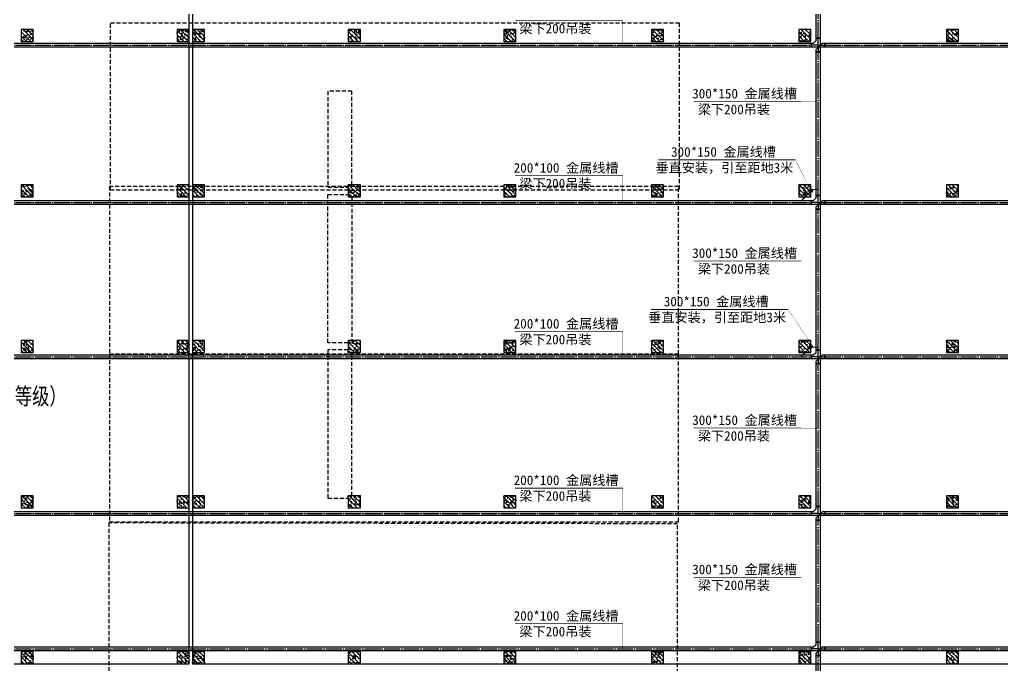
# Model space of a CAD drawing. Header units: millimetres. Extents: x -633009578 to 5705885, y -633235091 to 2571734.
# Drawn here: x 4095545 to 4156836, y 2128035 to 2168315 of the extents above; entities that cross this region are included whole.
import ezdxf

# ---------------------------------------------------------------- set-up
doc = ezdxf.new("R2010")
doc.units = ezdxf.units.MM
doc.header["$LTSCALE"] = 1000
doc.header["$MEASUREMENT"] = 0
for name, pattern in [('DASHED2', [0.375, 0.25, -0.125]), ('DOTE', [2.4200000000000004, 2, -0.2, 0.02, -0.2]), ('HIDDEN', [0.375, 0.25, -0.125])]:
    doc.linetypes.add(name, pattern=pattern)
doc.layers.get('0').update_dxf_attribs({"color": 9})
for name, color, linetype in [('A-ABOV(投影线)', 154, 'HIDDEN'), ('A-COLUM(柱)', 255, 'Continuous'), ('A-FLOR(看线)', 8, 'Continuous'), ('A-TEXT(房间)', 243, 'Continuous'), ('电-弱电平面-箭头', 3, 'Continuous'), ('电-强电平面-线缆', 3, 'Continuous'), ('电-桥架', 4, 'Continuous'), ('设备-箱柜', 3, 'Continuous')]:
    doc.layers.add(name, color=color, linetype=linetype)
doc.styles.add('_TCH', font='simhei.ttf', dxfattribs={"width": 0.75, "bigfont": 'hztxt.shx'})
doc.styles.add('ELEC-DIM', font='simhei.ttf')
doc.styles.add('IDQSTYLE', font='simhei.ttf', dxfattribs={"width": 0.707, "bigfont": 'hztxt.shx'})

# ---------------------------------------------------------------- blocks, each defined once
blk = doc.blocks.new('*X3')
at = {"color": 0, "linetype": 'Continuous'}
for p, q in [((192.587376364835, 446.7215535232801), (193.8713933576327, 448.0055705160779)), ((192.6509968705344, 446.3609099602676), (194.2320369206452, 447.9419500103785)), ((192.6864539319484, 447.2448951591055), (193.3480517218074, 447.9064929489645)), ((192.7889704286661, 446.0746194496875), (194.5183274312254, 447.8039764522467)), ((192.9823694457329, 445.8437543980423), (194.7491924828706, 447.61057743518)), ((193.2275231399996, 445.664644023597), (194.9283028573159, 447.3654237409133)), ((193.5311577474, 445.5440145622856), (195.0489323186273, 447.0617891335129)), ((193.9202347052458, 445.5088274514194), (195.0841194294935, 446.6727121756671)), ((194.6075199946775, 445.7718486721392), (194.8210982087737, 445.9854268862354))]:
    blk.add_line(p, q, dxfattribs=at)
blk = doc.blocks.new('HC001442')
at = {"color": 0, "linetype": 'Continuous'}
blk.add_line((2.614797267597169e-12, -0.0577611932696982), (-3.1054929004722, -3.232738715066034), dxfattribs=at)
blk.add_lwpolyline([(-3.1054929004722, -3.232738715066034, 0.8, 0, 0), (-5.057392361375946, -5.119309791709952, 0, 0, 0)], format="xyseb", dxfattribs=at)
blk.add_circle((0, 0), 0.625, dxfattribs=at)
at = {"color": 0, "linetype": 'Continuous', "xscale": 0.5, "yscale": 0.5, "zscale": 0.5}
blk.add_blockref('*X3', (-96.91845018383279, -223.3780232566237), dxfattribs=at)
at = {"color": 0, "style": 'IDQSTYLE', "width": 0.7}
blk.add_attdef('PSFHATT', (2.62500001, -5.119309791709952), '', height=2.5, dxfattribs=at)
blk = doc.blocks.new('_FZH')
h = blk.add_hatch()
h.set_pattern_fill('钢筋混凝土', color=256, scale=0.1, style=0)
h.set_pattern_definition([(45, (0, 0), (-0.1767766952966369, 0.1767766952966369), []), (50, (0, 0), (0.7172601826007535, -0.06275213498259512), [0.07500000000000001, -0.8250000000000001]), (355, (0, 0), (-0.138751333613, 0.7521921337000119), [0.06, -0.66]), (100.4514, (0.05977168000000001, -0.00522934), (0.5785093817140216, 0.6894395420609536), [0.06374019, -0.701142112]), (46.1842, (0, 0.2), (1.067241048625645, -0.1655190143290181), [0.1125, -1.2375]), (96.6356, (0.088936745, 0.186206693), (0.9346627055487033, 0.9741178709004418), [0.095610288, -1.051713]), (351.1842, (0, 0.2), (0.9346619451336272, 0.9741186009253247), [0.09000000000000001, -0.9900000000000001]), (21, (0.1, 0.15), (0.5969070521184617, -0.4026188906653388), [0.07500000000000001, -0.8250000000000001]), (326, (0.1, 0.15), (0.2433153319215824, 0.7251500450468529), [0.06, -0.66]), (71.4514, (0.149742233, 0.116448394), (0.84022262858149, 0.3225304967099524), [0.06374019, -0.701142112]), (37.50000000000001, (0, 0), (0.01215985531729062, 0.3328938538313115), [0, -0.652, 0, -0.67, 0, -0.6625000000000001]), (7.499999999999999, (0, 0), (0.2630695374421486, 0.3944117118823603), [0, -0.382, 0, -0.637, 0, -0.2525]), (-32.5, (-0.223, 0), (0.533822436172409, -0.02255487173437976), [0, -0.25, 0, -0.78, 0, -1.035]), (-42.5, (-0.323, 0), (0.5831861693423862, 0.1001049823323177), [0, -0.325, 0, -0.518, 0, -0.735])])
h.paths.add_polyline_path([(-0.5, -0.5), (0.5, -0.5), (0.5, 0.5), (-0.5, 0.5)])
blk.add_lwpolyline([(-0.5, -0.5), (0.5, -0.5), (0.5, 0.5), (-0.5, 0.5)], close=True)

msp = doc.modelspace()

# ---------------------------------------------------------------- linework, layer by layer
at = {"layer": 'A-ABOV(投影线)'}
for points in [[(4101206.181869012, 2168124.557215751), (4136679.862224406, 2168124.557215751), (4136679.862224406, 2157673.961400053), (4101206.181869012, 2157673.961400053)], [(4116044.99403178, 2157859.629172626), (4116044.99403178, 2158009.629047405), (4116269.99403178, 2158009.629148452), (4116269.99403178, 2163859.629172626), (4114769.99403178, 2163859.629172626), (4114769.99403178, 2157859.629172626)], [(4101156.181835701, 2147448.295096181), (4136630.348125871, 2147448.295096181), (4136630.348125871, 2157898.89091188), (4101156.181835701, 2157898.89091188)], [(4101156.181835701, 2136997.699280483), (4136635.229753599, 2136997.699280483), (4136635.229753599, 2147448.295096181), (4101156.181835701, 2147448.295096181)], [(4101107.015126877, 2126469.210807561), (4136573.072799208, 2126414.365937338), (4136573.072799208, 2136864.961753036), (4101107.015126877, 2136919.80662326)]]:
    msp.add_lwpolyline(points, close=True, dxfattribs=at)
for points in [[(4114769.994031779, 2148159.629196799), (4114769.99403178, 2157409.629172626), (4116044.99403178, 2157409.629172626), (4116044.99403178, 2157259.629297847), (4116269.99403178, 2157259.6291968), (4116269.99403178, 2151409.629172626), (4116269.99403178, 2148309.629172626), (4116044.99403178, 2148309.629071578), (4116044.99403178, 2148159.629196799), (4114769.994031779, 2148159.629196799)], [(4114769.994031779, 2147709.629148453), (4114769.99403178, 2138459.629172626), (4116044.99403178, 2138459.629172626), (4116044.99403178, 2138609.629047405), (4116269.99403178, 2138609.629148452), (4116269.99403178, 2144459.629172626), (4116269.99403178, 2147559.629172626), (4116044.99403178, 2147559.629273674), (4116044.99403178, 2147709.629148453), (4114769.994031779, 2147709.629148453)]]:
    msp.add_lwpolyline(points, dxfattribs=at)
at = {"layer": 'A-FLOR(看线)'}
for points in [[(4106119.994031765, 2128134.629172626), (4106119.994031782, 2195084.629172626)], [(4106319.994031766, 2195084.629172626), (4106319.994031766, 2128134.629172626)], [(4040069.99403178, 2128134.629172626), (4106119.994031765, 2128134.629172626)], [(4106319.994031766, 2128134.629172626), (4172369.99403178, 2128134.629172626)]]:
    msp.add_lwpolyline(points, dxfattribs=at)
at = {"layer": '电-强电平面-线缆', "color": 1, "linetype": 'Continuous', "const_width": 60}
for points in [[(4144940.357931647, 2157718.566167231), (4145390.492491936, 2157718.566167231)], [(4144977.177130272, 2147876.267639115), (4145339.061483918, 2147876.267639779)]]:
    msp.add_lwpolyline(points, dxfattribs=at)
at = {"layer": '电-桥架', "color": 5, "linetype": 'DOTE', "ltscale": 0.5}
for p, q in [((4145339.061448522, 2167157.823055513), (4145339.061432398, 2175940.805633994)), ((4078343.574241407, 2166732.823055513), (4144914.061449302, 2166732.823055513)), ((4145339.061449302, 2166732.823055513), (4144914.061449302, 2166732.823055513)), ((4145339.061449302, 2166732.823055513), (4145339.061448522, 2167157.823055513)), ((4145339.061449302, 2166732.823055513), (4145339.061450082, 2166307.823055513)), ((4145339.061449302, 2166732.823055513), (4145764.061449302, 2166732.823055513)), ((4145764.061449302, 2166732.823055513), (4172269.048692347, 2166732.823055513)), ((4145339.061466539, 2157343.086088762), (4145339.061450082, 2166307.823055513)), ((4078343.574259223, 2156918.086088762), (4144914.061467319, 2156918.086088762)), ((4145339.061467319, 2156918.086088762), (4144914.061467319, 2156918.086088762)), ((4145339.061467319, 2156918.086088762), (4145339.061466539, 2157343.086088762)), ((4145339.061467319, 2156918.086088762), (4145339.061468099, 2156493.086088762)), ((4145339.061467319, 2156918.086088762), (4145764.061467319, 2156918.086088762)), ((4145764.061467319, 2156918.086088762), (4172269.048692347, 2156918.086088762)), ((4145339.061484223, 2147710.103510283), (4145339.061468099, 2156493.086088762)), ((4145339.061485003, 2147285.103510283), (4145339.061484223, 2147710.103510283)), ((4078343.57427671, 2147285.103510283), (4144914.061485003, 2147285.103510283)), ((4145339.061485003, 2147285.103510283), (4144914.061485003, 2147285.103510283)), ((4145339.061485003, 2147285.103510283), (4145339.061485783, 2146860.103510283)), ((4145339.061485003, 2147285.103510283), (4145764.061485003, 2147285.103510283)), ((4145764.061485003, 2147285.103510283), (4172269.048692347, 2147285.103510283)), ((4145339.061502156, 2137940.8051406), (4145339.061485783, 2146860.103510283)), ((4145339.061502936, 2137515.8051406), (4145339.061502156, 2137940.8051406)), ((4078343.574294445, 2137515.8051406), (4144914.061502936, 2137515.8051406)), ((4145339.061502936, 2137515.8051406), (4144914.061502936, 2137515.8051406)), ((4145339.061502936, 2137515.8051406), (4145339.061503716, 2137090.8051406)), ((4145339.061502936, 2137515.8051406), (4145764.061502936, 2137515.8051406)), ((4145764.061502936, 2137515.8051406), (4172269.048692347, 2137515.8051406)), ((4145339.061517671, 2129489.395047395), (4145339.061503716, 2137090.8051406)), ((4145339.061518451, 2129064.395047395), (4145339.061517671, 2129489.395047395)), ((4078343.574309786, 2129064.395047395), (4144914.061518451, 2129064.395047395)), ((4145339.061518451, 2129064.395047395), (4144914.061518451, 2129064.395047395)), ((4145339.061518451, 2129064.395047395), (4145339.061519231, 2128639.395047395)), ((4145339.061518451, 2129064.395047395), (4145764.061518451, 2129064.395047395)), ((4145764.061518451, 2129064.395047395), (4172269.048692347, 2129064.395047395)), ((4145339.061539553, 2117569.399305051), (4145339.061519231, 2128639.395047395))]:
    msp.add_line(p, q, dxfattribs=at)
at = {"layer": '电-桥架', "color": 9, "linetype": 'DASHED2', "ltscale": 0.5}
for p, q in [((4145464.061448522, 2167157.823055742), (4145214.061448522, 2167157.823055282)), ((4145464.061466539, 2157343.086088991), (4145214.061466539, 2157343.086088531)), ((4145464.061484223, 2147710.103510513), (4145214.061484223, 2147710.103510052)), ((4145464.061502156, 2137940.80514083), (4145214.061502156, 2137940.80514037)), ((4145464.061517671, 2129489.395047624), (4145214.061517671, 2129489.395047164))]:
    msp.add_line(p, q, dxfattribs=at)
at = {"layer": '电-桥架', "ltscale": 0.5}
for points in [[(4145214.061448522, 2167157.823055282), (4145214.061432398, 2175940.805633763), (4145464.061432398, 2175940.805634223), (4145464.061448522, 2167157.823055742)], [(4145214.061466539, 2157343.086088531), (4145214.061450082, 2166307.823055282), (4145464.061450082, 2166307.823055742), (4145464.061466539, 2157343.086088991)], [(4145214.061484223, 2147710.103510052), (4145214.061468099, 2156493.086088531), (4145464.061468099, 2156493.086088991), (4145464.061484223, 2147710.103510513)], [(4145214.061502156, 2137940.80514037), (4145214.061485783, 2146860.103510052), (4145464.061485783, 2146860.103510513), (4145464.061502156, 2137940.80514083)], [(4145214.061517671, 2129489.395047164), (4145214.061503716, 2137090.80514037), (4145464.061503716, 2137090.80514083), (4145464.061517671, 2129489.395047624)], [(4145214.061539553, 2117569.399304821), (4145214.061519231, 2128639.395047164), (4145464.061519231, 2128639.395047624), (4145464.061539553, 2117569.399305281)]]:
    msp.add_lwpolyline(points, dxfattribs=at)
for points in [[(4144914.061449303, 2166607.823055513), (4078343.574241408, 2166607.823055513), (4078343.574241407, 2166857.823055513), (4144914.061449302, 2166857.823055513)], [(4145214.061450082, 2166307.823055282), (4145214.061449807, 2166457.823055282), (4145614.061449301, 2166857.823055512), (4145764.061449301, 2166857.823055512), (4145764.061449303, 2166607.823055512), (4145614.061449303, 2166607.823055512), (4145064.061449302, 2166607.823055512), (4144914.061449302, 2166607.823055512), (4144914.061449301, 2166857.823055512), (4145064.061449301, 2166857.823055512), (4145214.061448797, 2167007.823055282), (4145214.061448522, 2167157.823055282), (4145464.061448522, 2167157.823055742), (4145464.061448797, 2167007.823055742), (4145464.061449807, 2166457.823055742), (4145464.061450082, 2166307.823055742)], [(4172269.048692347, 2166607.823055513), (4145764.061449303, 2166607.823055513), (4145764.061449302, 2166857.823055513), (4172269.048692347, 2166857.823055513)], [(4144914.06146732, 2156793.086088762), (4078343.574259224, 2156793.086088762), (4078343.574259223, 2157043.086088762), (4144914.061467319, 2157043.086088762)], [(4145214.061468099, 2156493.086088531), (4145214.061467824, 2156643.086088531), (4145614.061467319, 2157043.086088761), (4145764.061467319, 2157043.086088761), (4145764.06146732, 2156793.086088761), (4145614.06146732, 2156793.086088761), (4145064.06146732, 2156793.086088761), (4144914.06146732, 2156793.086088761), (4144914.061467318, 2157043.086088761), (4145064.061467318, 2157043.086088761), (4145214.061466814, 2157193.086088531), (4145214.061466539, 2157343.086088531), (4145464.061466539, 2157343.086088991), (4145464.061466814, 2157193.086088991), (4145464.061467824, 2156643.086088991), (4145464.061468099, 2156493.086088991)], [(4172269.048692347, 2156793.086088762), (4145764.06146732, 2156793.086088762), (4145764.061467319, 2157043.086088762), (4172269.048692347, 2157043.086088762)], [(4145214.061485783, 2146860.103510052), (4145214.061485508, 2147010.103510052), (4145614.061485002, 2147410.103510282), (4145764.061485002, 2147410.103510282), (4145764.061485004, 2147160.103510282), (4145614.061485004, 2147160.103510282), (4145064.061485003, 2147160.103510282), (4144914.061485003, 2147160.103510282), (4144914.061485002, 2147410.103510282), (4145064.061485002, 2147410.103510282), (4145214.061484498, 2147560.103510052), (4145214.061484223, 2147710.103510052), (4145464.061484223, 2147710.103510513), (4145464.061484498, 2147560.103510513), (4145464.061485508, 2147010.103510513), (4145464.061485783, 2146860.103510513)], [(4144914.061485004, 2147160.103510283), (4078343.574276711, 2147160.103510283), (4078343.57427671, 2147410.103510283), (4144914.061485003, 2147410.103510283)], [(4172269.048692347, 2147160.103510283), (4145764.061485004, 2147160.103510283), (4145764.061485003, 2147410.103510283), (4172269.048692347, 2147410.103510283)], [(4145214.061503716, 2137090.80514037), (4145214.061503441, 2137240.80514037), (4145614.061502936, 2137640.8051406), (4145764.061502936, 2137640.8051406), (4145764.061502937, 2137390.8051406), (4145614.061502937, 2137390.8051406), (4145064.061502937, 2137390.8051406), (4144914.061502937, 2137390.8051406), (4144914.061502935, 2137640.8051406), (4145064.061502935, 2137640.8051406), (4145214.061502432, 2137790.80514037), (4145214.061502156, 2137940.80514037), (4145464.061502156, 2137940.80514083), (4145464.061502432, 2137790.80514083), (4145464.061503441, 2137240.80514083), (4145464.061503716, 2137090.80514083)], [(4144914.061502937, 2137390.8051406), (4078343.574294446, 2137390.8051406), (4078343.574294445, 2137640.8051406), (4144914.061502936, 2137640.8051406)], [(4172269.048692347, 2137390.8051406), (4145764.061502937, 2137390.8051406), (4145764.061502936, 2137640.8051406), (4172269.048692347, 2137640.8051406)], [(4145214.061519231, 2128639.395047164), (4145214.061518956, 2128789.395047164), (4145614.06151845, 2129189.395047394), (4145764.06151845, 2129189.395047394), (4145764.061518452, 2128939.395047394), (4145614.061518452, 2128939.395047394), (4145064.061518451, 2128939.395047394), (4144914.061518451, 2128939.395047394), (4144914.06151845, 2129189.395047394), (4145064.06151845, 2129189.395047394), (4145214.061517946, 2129339.395047164), (4145214.061517671, 2129489.395047164), (4145464.061517671, 2129489.395047624), (4145464.061517946, 2129339.395047624), (4145464.061518956, 2128789.395047624), (4145464.061519231, 2128639.395047624)], [(4144914.061518452, 2128939.395047395), (4078343.574309787, 2128939.395047395), (4078343.574309786, 2129189.395047395), (4144914.061518451, 2129189.395047395)], [(4172269.048692347, 2128939.395047395), (4145764.061518452, 2128939.395047395), (4145764.061518451, 2129189.395047395), (4172269.048692347, 2129189.395047395)]]:
    msp.add_lwpolyline(points, close=True, dxfattribs=at)
at = {"layer": '设备-箱柜', "color": 6}
for points in [[(4133170.034844968, 2166664.202006578, 15, 15, 0), (4133170.034844968, 2168254.48890538, 15, 15, 0), (4133170.034844968, 2168254.48890538, 45, 45, 0), (4126445.105154544, 2168254.48890538, 45, 45, 0)], [(4145277.994185223, 2163206.610607154, 15, 15, 0), (4144304.239970004, 2163206.610607154, 15, 15, 0), (4144304.239970004, 2163206.610607154, 45, 45, 0), (4137579.310279579, 2163206.610607154, 45, 45, 0)], [(4144873.922022111, 2157667.795672751, 15, 15, 0), (4143933.417309047, 2159571.368859824, 15, 15, 0), (4143933.417309047, 2159571.368859824, 45, 45, 0), (4135378.227164627, 2159571.368859824, 45, 45, 0)], [(4133170.034844968, 2156987.568422899, 15, 15, 0), (4133170.034844968, 2158577.855321702, 15, 15, 0), (4133170.034844968, 2158577.855321702, 45, 45, 0), (4126445.105154544, 2158577.855321702, 45, 45, 0)], [(4145277.994185223, 2153256.686740172, 15, 15, 0), (4144304.239970004, 2153256.686740172, 15, 15, 0), (4144304.239970004, 2153256.686740172, 45, 45, 0), (4137579.310279579, 2153256.686740172, 45, 45, 0)], [(4145027.814251542, 2147931.363420598, 15, 15, 0), (4143477.933521071, 2150232.833460998, 15, 15, 0), (4143477.933521071, 2150232.833460998, 45, 45, 0), (4134922.743376651, 2150232.833460998, 45, 45, 0)], [(4133170.034844968, 2147261.311077247, 15, 15, 0), (4133170.034844968, 2148851.597976049, 15, 15, 0), (4133170.034844968, 2148851.597976049, 45, 45, 0), (4126445.105154544, 2148851.597976049, 45, 45, 0)], [(4145277.994185223, 2142838.094010162, 15, 15, 0), (4144304.239970004, 2142838.094010162, 15, 15, 0), (4144304.239970004, 2142838.094010162, 45, 45, 0), (4137579.310279579, 2142838.094010162, 45, 45, 0)], [(4133170.034844968, 2137498.135570519, 15, 15, 0), (4133170.034844968, 2139088.422469321, 15, 15, 0), (4133170.034844968, 2139088.422469321, 45, 45, 0), (4126445.105154544, 2139088.422469321, 45, 45, 0)], [(4145277.994185223, 2133525.128285923, 15, 15, 0), (4144304.239970004, 2133525.128285923, 15, 15, 0), (4144304.239970004, 2133525.128285923, 45, 45, 0), (4137579.310279579, 2133525.128285923, 45, 45, 0)], [(4133170.034844968, 2129039.621506151, 15, 15, 0), (4133170.034844968, 2130629.908404953, 15, 15, 0), (4133170.034844968, 2130629.908404953, 45, 45, 0), (4126445.105154544, 2130629.908404953, 45, 45, 0)]]:
    msp.add_lwpolyline(points, format="xyseb", dxfattribs=at)

# ---------------------------------------------------------------- block references
at = {"layer": 'A-COLUM(柱)', "xscale": 750, "yscale": 750, "zscale": 750, "rotation": 270}
for p in [(4096019.99403178, 2167334.629172626), (4105744.99403178, 2167334.629172626), (4106694.99403178, 2167334.629172626), (4116419.99403178, 2167334.629172626), (4126119.99403178, 2167334.629172626), (4135319.99403178, 2167334.629172626), (4144519.99403178, 2167334.629172626), (4153719.99403178, 2167334.629172626), (4096019.99403178, 2157634.629172626), (4105744.99403178, 2157634.629172626), (4106694.99403178, 2157634.629172626), (4116419.99403178, 2157634.629172626), (4126119.99403178, 2157634.629172626), (4135319.99403178, 2157634.629172626), (4144519.99403178, 2157634.629172626), (4153719.99403178, 2157634.629172626), (4096019.99403178, 2147934.629172626), (4105744.99403178, 2147934.629172626), (4106694.99403178, 2147934.629172626), (4116419.99403178, 2147934.629172626), (4126119.99403178, 2147934.629172626), (4135319.99403178, 2147934.629172626), (4144519.99403178, 2147934.629172626), (4153719.99403178, 2147934.629172626), (4096019.99403178, 2138234.629172626), (4105744.99403178, 2138234.629172626), (4106694.99403178, 2138234.629172626), (4116419.99403178, 2138234.629172626), (4126119.99403178, 2138234.629172626), (4135319.99403178, 2138234.629172626), (4144519.99403178, 2138234.629172626), (4153719.99403178, 2138234.629172626), (4096019.99403178, 2128509.629172626), (4105744.99403178, 2128509.629172626), (4106694.99403178, 2128509.629172626), (4116419.99403178, 2128509.629172626), (4126119.99403178, 2128509.629172626), (4135319.99403178, 2128509.629172626), (4144519.99403178, 2128509.629172626), (4153719.99403178, 2128509.629172626)]:
    msp.add_blockref('_FZH', p, dxfattribs=at)
at = {"layer": '电-弱电平面-箭头', "color": 4, "xscale": 140, "yscale": 140, "zscale": 140}
for p in [(4144901.598865156, 2157640.118829706), (4144895.629085686, 2147907.987765598)]:
    msp.add_blockref('HC001442', p, dxfattribs=at)

# ---------------------------------------------------------------- texts
at = {"layer": 'A-TEXT(房间)', "style": '_TCH', "width": 0.75}
msp.add_text('（丙类一级耐火等级）', height=1050, dxfattribs=at).set_placement((4087731.69048638, 2144302.271348611))
at = {"layer": '设备-箱柜', "color": 6, "style": 'ELEC-DIM'}
for s, p in [('梁下200吊装', (4126711.81762884, 2167464.864623648)), ('300*150 金属线槽', (4137491.408026208, 2163401.314512042)), ('梁下200吊装', (4137846.022753876, 2162416.986325422)), ('300*150 金属线槽', (4136174.323086402, 2159766.072764712)), ('200*100 金属线槽', (4126357.202901172, 2158772.559226589)), ('垂直安装，引至距地3米', (4135207.090476912, 2158781.744578092)), ('梁下200吊装', (4126711.81762884, 2157788.231039969)), ('300*150 金属线槽', (4137491.408026208, 2153451.390645059)), ('梁下200吊装', (4137846.022753876, 2152467.062458439)), ('300*150 金属线槽', (4135718.839298427, 2150427.537365885)), ('垂直安装，引至距地3米', (4134751.606688936, 2149443.209179265)), ('200*100 金属线槽', (4126357.202901172, 2149046.301880937)), ('梁下200吊装', (4126711.81762884, 2148061.973694317)), ('300*150 金属线槽', (4137491.408026208, 2143032.79791505)), ('梁下200吊装', (4137846.022753876, 2142048.46972843)), ('200*100 金属线槽', (4126357.202901172, 2139283.126374209)), ('梁下200吊装', (4126711.81762884, 2138298.798187589)), ('300*150 金属线槽', (4137491.408026208, 2133719.832190811)), ('梁下200吊装', (4137846.022753876, 2132735.504004191)), ('200*100 金属线槽', (4126357.202901172, 2130824.612309841)), ('梁下200吊装', (4126711.81762884, 2129840.284123221))]:
    msp.add_text(s, height=600, dxfattribs=at).set_placement(p)

doc.saveas('drawing.dxf')
